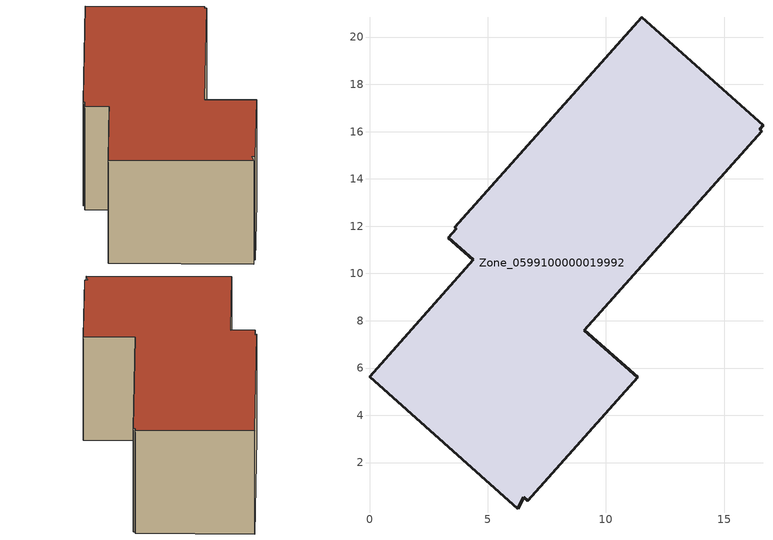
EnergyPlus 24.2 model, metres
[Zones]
Zone_0599100000019992
 floor ground (C_G): 16.65,16.26 16.51,16.11 16.6,16.02 9.09,7.59 11.34,5.6 6.69,0.39 6.54,0.53 6.28,0.06 0,5.64 4.38,10.57 3.33,11.51 3.68,11.9 3.6,11.95 11.51,20.83 z2.56
 wall outside (C_F): 6.69,0.39 11.34,5.6 9.09,7.59 16.6,16.02 16.51,16.11 16.65,16.26 11.51,20.83 3.6,11.95 3.68,11.9 3.33,11.51 4.38,10.57 0,5.64 6.28,0.06 6.54,0.53 6.69,0.39 z2.56:9.28
 roof outside (C_R): 16.51,16.11 16.65,16.26 11.51,20.83 3.6,11.95 3.68,11.9 3.33,11.51 4.38,10.57 0,5.64 6.28,0.06 6.54,0.53 6.69,0.39 11.34,5.6 9.09,7.59 16.6,16.02 z9.28
[BUILDING]
Pand.0599100000019992: North Axis=0; Terrain=City; Loads Convergence Tolerance Value=0.04; Temperature Convergence Tolerance Value=0.4; Solar Distribution=FullExterior; Maximum Number of Warmup Days=25; Minimum Number of Warmup Days=1
[Site:Location]
Rotterdam.The.Hague.AP_ZH_NLD Design_Conditions: Latitude=51.96; Longitude=4.45; Time Zone=1; Elevation=-4.5
[SITE:GROUNDTEMPERATURE:BUILDINGSURFACE]
18, 18, 18, 18, 18, 18, 18, 18, 18, 18, 18, 18
[MATERIAL] Thermal Absorptance=0.9; Solar Absorptance=0.7; Visible Absorptance=0.7
Name | Roughness | Thickness | Conductivity | Density | Specific Heat
G.D.1975-1991 | MediumSmooth | 0.15 | 0.288461 | 540 | 1210
F.D.1975-1991 | Rough | 0.3 | 0.230769 | 1920 | 840
R.D.1975-1991 | MediumRough | 0.2 | 0.153846 | 1500 | 1000
[CONSTRUCTION]
C_G: G.D.1975-1991
C_F: F.D.1975-1991
C_R: R.D.1975-1991
[ZONE]
Zone_0599100000019992: Type=1; Multiplier=1; Ceiling Height=Autocalculate; Volume=Autocalculate; Floor Area=autocalculate; Part of Total Floor Area=Yes
[ZONEINFILTRATION:DESIGNFLOWRATE]
Infil_Zone_0599100000019992: Zone or ZoneList or Space or SpaceList=Zone_0599100000019992; Schedule=AlwaysOn; Design Flow Rate Calculation Method=Flow/Area; Flow Rate per Floor Area=0.0042; Constant Term Coefficient=1; Temperature Term Coefficient=0; Velocity Term Coefficient=0; Velocity Squared Term Coefficient=0
[HVACTEMPLATE:ZONE:IDEALLOADSAIRSYSTEM]
Zone_0599100000019992: Maximum Heating Supply Air Temperature=50; Minimum Cooling Supply Air Temperature=13; Maximum Heating Supply Air Humidity Ratio=0.0156; Minimum Cooling Supply Air Humidity Ratio=0.0077; Heating Limit=NoLimit; Cooling Limit=NoLimit; Dehumidification Control Type=ConstantSensibleHeatRatio; Cooling Sensible Heat Ratio=0.7; Dehumidification Setpoint=60; Humidification Control Type=None; Humidification Setpoint=30; Outdoor Air Method=None; Outdoor Air Flow Rate per Person=0.00944; Outdoor Air Flow Rate per Zone Floor Area=0; Outdoor Air Flow Rate per Zone=0; Demand Controlled Ventilation Type=None; Outdoor Air Economizer Type=NoEconomizer; Heat Recovery Type=None; Sensible Heat Recovery Effectiveness=0.7; Latent Heat Recovery Effectiveness=0.65
[ZONECONTROL:THERMOSTAT]
ThermostatControl_Zone_0599100000019992: Zone or ZoneList=Zone_0599100000019992; Control Type Schedule=DualSetpointControlType; Control 1=Thermostat_Zone_0599100000019992; Temperature Difference Between Cutout And Setpoint=0
[THERMOSTATSETPOINT:DUALSETPOINT]
Thermostat_Zone_0599100000019992: Heating Setpoint Temperature Schedule=HeatingSetpoint_Zone_0599100000019992; Cooling Setpoint Temperature Schedule=CoolingSetpoint_Zone_0599100000019992
[SCHEDULE:COMPACT]
HeatingSetpoint_Zone_0599100000019992: Through: 12/31, For: AllDays, Until: 24:00, 21
CoolingSetpoint_Zone_0599100000019992: Through: 12/31, For: AllDays, Until: 24:00, 24
DualSetpointControlType: Through: 12/31, For: AllDays, Until: 24:00, 4
AlwaysOn: Through: 12/31, For: AllDays, Until: 24:00, 1
